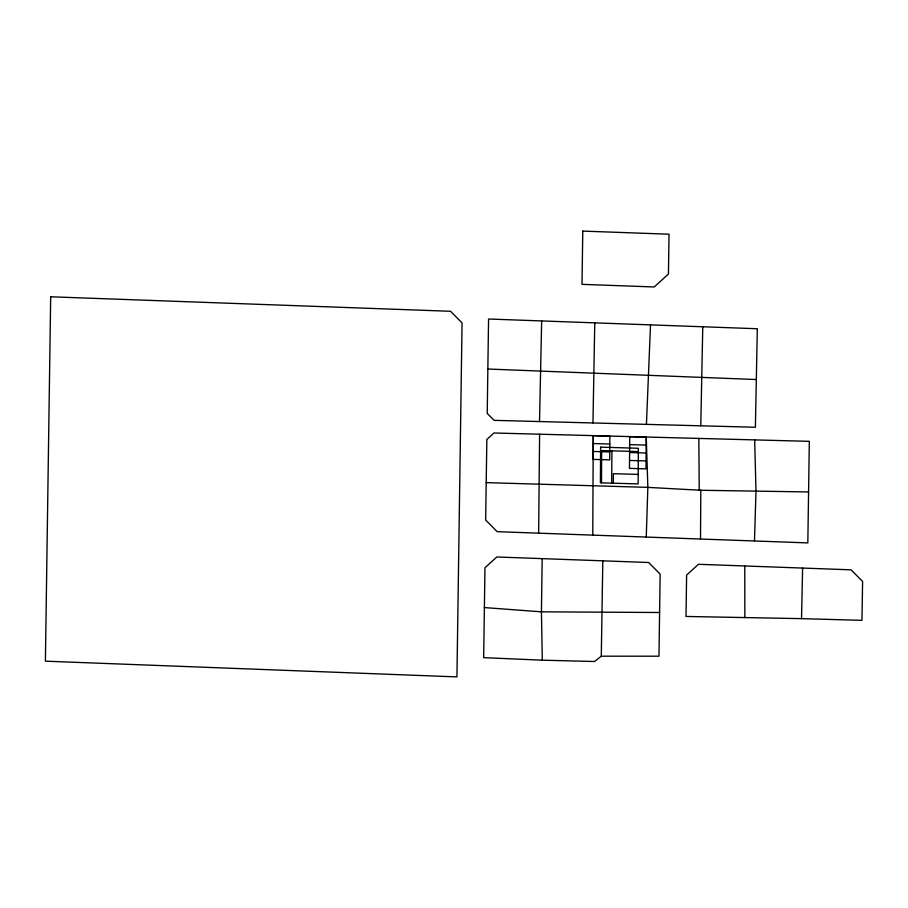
<?xml version="1.0" encoding="UTF-8"?>
<svg xmlns="http://www.w3.org/2000/svg" width="908" height="908" viewBox="0 0 908 908"><rect width="100%" height="100%" fill="white"/><g stroke="black" fill="none" stroke-linecap="round" stroke-linejoin="round"><path stroke-width="1.36" d="M592.765 535.118L593.253 435.624M601.482 482.852L601.641 450.584L638.347 451.56M700.511 539.023L700.806 490.263L647.847 487.369L486.2 482.625L486.847 439.495L493.918 432.991L809.323 441.345L807.825 542.905L497.187 531.668L485.666 520.023L486.2 482.625M611.686 483.147L611.901 450.856M613.331 483.192L613.399 473.692L638.199 474.419M538.648 533.166L539.602 434.217M484.395 607.577L484.963 567.772L496.824 556.979L648.641 562.495L660.15 574.106L658.97 656.2L601.289 656.189L594.581 661.512L542.303 660.184L483.658 657.653L484.395 607.577L541.429 611.833L659.605 612.503M487.846 369.023L488.572 319.014L757.317 328.741L755.388 427.248L494.134 420.347L487.221 413.435L487.846 369.023L756.307 379.533M542.178 558.613L541.429 611.833L542.303 660.184M601.289 656.189L602.81 560.815M539.522 421.528L541.656 320.933M592.958 422.946L594.774 322.839M700.772 425.807L702.769 326.755M801.537 618.643L686.017 616.453L686.607 575.082L698.468 564.288L851.08 569.827L862.6 581.472L861.964 620.334L801.537 618.643L802.604 568.067M754.48 540.975L755.989 491.126L754.673 439.903M646.258 537.071L647.847 487.369L646.258 437.032M646.439 424.365L650.514 324.882M808.619 491.954L699.239 490.241L698.842 438.416M593.276 443.547L609.813 444.035M629.641 444.614L646.178 445.09M593.23 451.469L609.756 451.946M629.596 452.524L646.121 453.013M629.539 460.447L646.065 460.935M744.764 565.968L744.855 617.553M593.333 435.624L593.174 459.391L609.699 459.868L609.858 436.112L593.333 435.624M600.631 447.156L600.392 482.818L638.131 483.919L638.369 448.257L600.631 447.156M629.698 436.691L629.482 468.369L646.019 468.857L646.235 437.168L629.698 436.691M50.678 296.78L45.4 661.172L456.94 676.903L462.059 322.896L450.55 311.285L50.678 296.78M582.777 231.097L582.005 284.352L654.214 286.962L668.436 274.034L669.026 234.196L582.777 231.097"/></g></svg>
